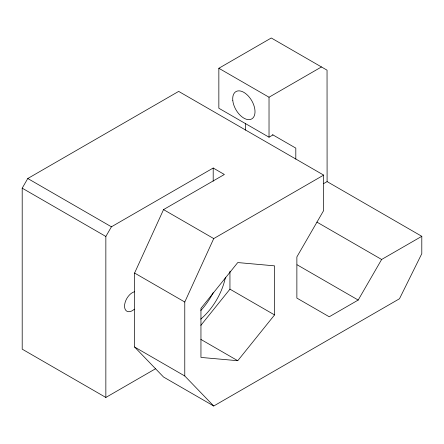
<?xml version="1.0" encoding="UTF-8"?>
<svg xmlns="http://www.w3.org/2000/svg" width="444" height="444" viewBox="0 0 444 444"><rect width="100%" height="100%" fill="white"/><g stroke="black" fill="none" stroke-linecap="round" stroke-linejoin="round"><path stroke-width="0.67" d="M105.85 397.452L105.85 236.463L111.422 226.806L213.203 168.026L224.37 174.486L163.536 209.601L134.588 273.043L134.588 347.008L163.536 377.028L213.731 406.005L399.483 298.757L421.794 253.679L421.8 236.308L381.629 259.474L358.197 300.055L329.237 316.777L296.87 298.091L296.87 256.926L323.659 210.528L323.659 175.108L178.666 91.397L27.778 178.51L22.2 188.167L22.2 349.156L105.85 397.452L155.628 368.703M213.731 406.005L184.776 375.985L184.776 302.02L213.731 238.578L323.659 175.108M213.198 181.196L213.203 168.026M421.8 236.308L327.1 181.602L327.045 70.174L271.284 37.995L218.848 68.271L218.848 108.242L269.025 137.202L272.966 134.926M200.86 325.358L229.948 289.166L229.948 271.195M269.025 137.202L269.025 97.23L321.462 66.955M274.564 314.924L274.564 265.851L237.756 262.559L200.949 308.347L200.949 357.426L237.756 360.711L274.564 314.924L229.948 289.166M323.504 183.677L327.1 181.602M218.848 68.271L269.025 97.23M272.516 134.671L295.809 148.113L295.809 159.091M316.899 222.094L381.629 259.474M297.08 264.774L358.197 300.055M163.536 209.601L213.731 238.578M27.778 178.51L111.422 226.806M22.2 188.167L105.85 236.463M134.588 273.043L184.776 302.02M200.877 339.421L237.756 360.711M134.588 347.008L184.776 375.985M245.632 123.271L245.632 130.136M134.377 309.196A11.039 6.377 -60 0 1 124.548 306.16A11.039 6.377 -60 0 1 134.377 291.78M225.463 277.217A47.319 27.323 -60 0 1 200.744 319.119M213.198 292.696A47.319 27.323 -60 0 1 200.821 310.484M232.8 100.544A15.773 9.102 60 0 0 250.644 119.392A15.773 9.102 60 0 0 248.124 95.815A15.773 9.102 60 0 0 232.8 100.544"/></g></svg>
